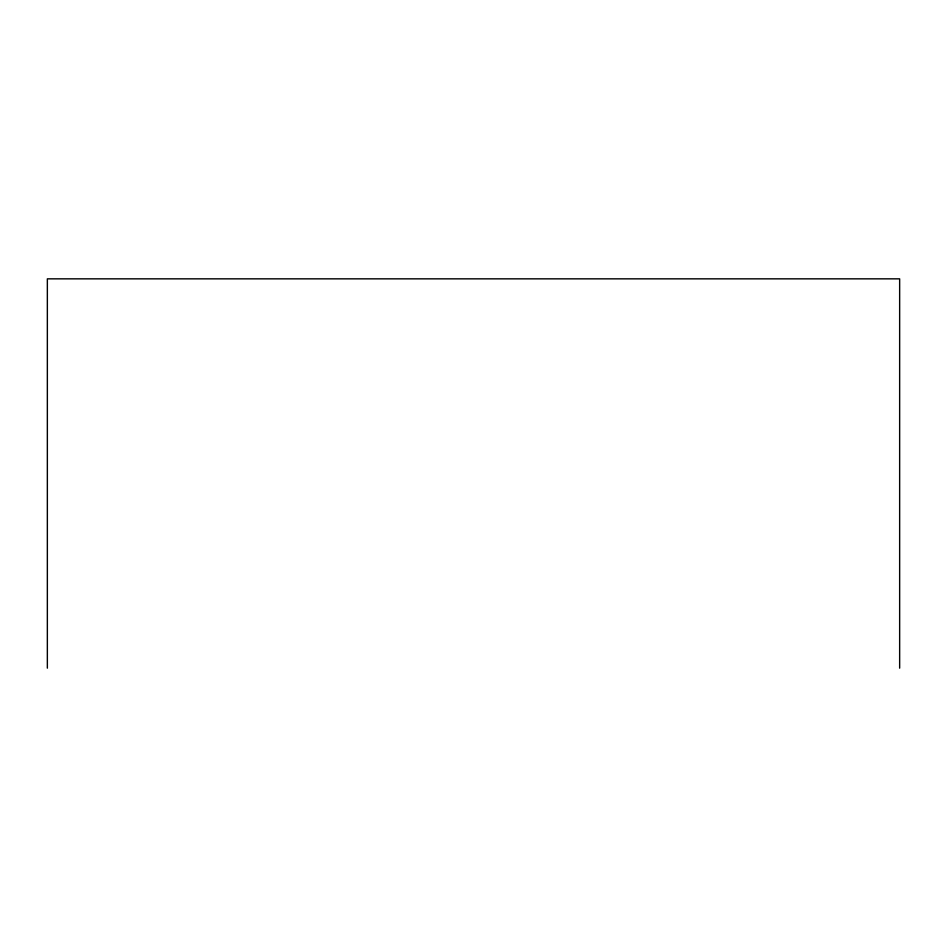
<?xml version="1.0" encoding="UTF-8"?>
<svg xmlns="http://www.w3.org/2000/svg" width="947" height="947" viewBox="0 0 947 947"><rect width="100%" height="100%" fill="white"/><g stroke="black" fill="none" stroke-linecap="round" stroke-linejoin="round"><path stroke-width="1.42" d="M899.65 668.156L899.65 278.844L47.35 278.844L47.35 668.156"/></g></svg>
